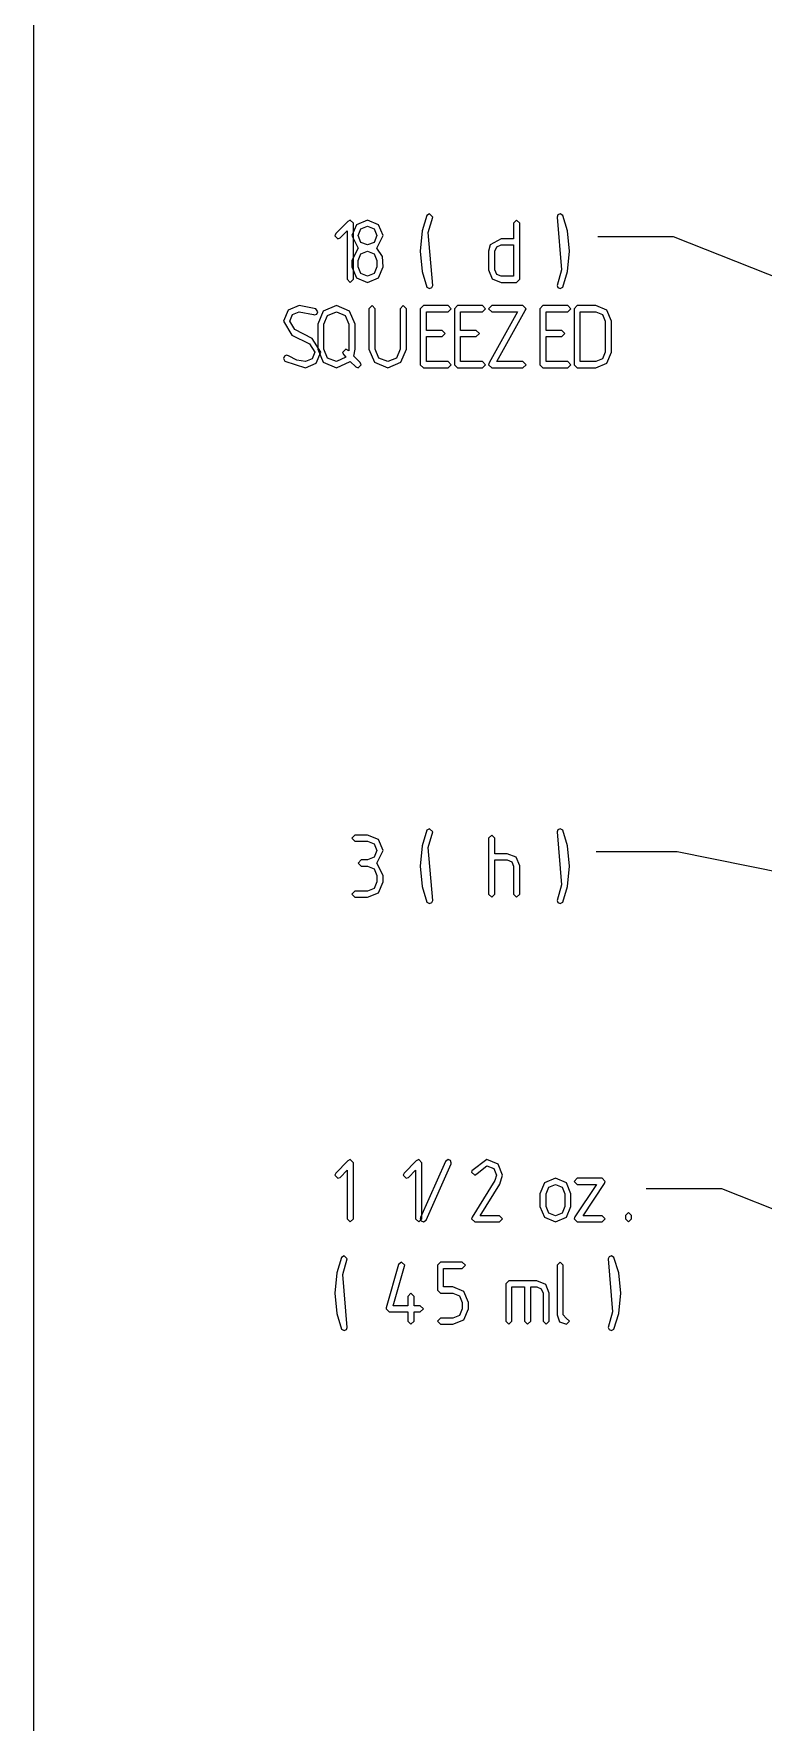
# Model space of a CAD drawing. Header units: metres. Extents: x 0 to 16.5, y 0 to 11.5.
# Drawn here: x 0.01 to 0.603, y 2.218 to 3.591 of the extents above; entities that cross this region are included whole.
import ezdxf

# ---------------------------------------------------------------- set-up
doc = ezdxf.new("R2010")
doc.units = ezdxf.units.M

msp = doc.modelspace()

# ---------------------------------------------------------------- linework, layer by layer
for points in [[(0.0104, 11.5461), (16.5118, 11.5461), (16.5118, 0.0104), (0.0104, 0.0104), (0.0104, 11.5461)], [(0.2651, 3.3914), (0.2676, 3.3889), (0.2702, 3.3914), (0.2702, 3.437), (0.2676, 3.4395), (0.2656, 3.4385), (0.2558, 3.4286), (0.255, 3.4268), (0.2575, 3.4243), (0.2593, 3.4251), (0.2651, 3.4309), (0.2651, 3.3914)], [(0.2905, 3.3926), (0.2942, 3.4015), (0.2937, 3.4099), (0.2892, 3.4167), (0.2942, 3.4269), (0.2905, 3.4358), (0.2815, 3.4395), (0.2726, 3.4358), (0.2689, 3.4269), (0.2739, 3.4167), (0.2689, 3.4066), (0.2689, 3.4015), (0.2726, 3.3926), (0.2815, 3.3889), (0.2905, 3.3926)], [(0.2762, 3.4214), (0.2739, 3.4269), (0.2762, 3.4323), (0.2815, 3.4345), (0.2869, 3.4323), (0.2892, 3.4269), (0.2869, 3.4214), (0.2815, 3.4193), (0.2762, 3.4214)], [(0.331, 3.4294), (0.3346, 3.442), (0.332, 3.4445), (0.3299, 3.4434), (0.3261, 3.4307), (0.3245, 3.4142), (0.3261, 3.3977), (0.3299, 3.385), (0.332, 3.3838), (0.3338, 3.3847), (0.3346, 3.3864), (0.331, 3.4294)], [(0.38, 3.399), (0.3829, 3.3918), (0.3901, 3.3889), (0.4028, 3.3889), (0.4053, 3.3914), (0.4053, 3.437), (0.4028, 3.4395), (0.4003, 3.437), (0.4003, 3.4243), (0.3901, 3.4243), (0.3813, 3.4193), (0.38, 3.4142), (0.38, 3.399)], [(0.4392, 3.399), (0.4356, 3.3864), (0.4364, 3.3847), (0.4382, 3.3838), (0.4403, 3.385), (0.4441, 3.3977), (0.4457, 3.4142), (0.4441, 3.4307), (0.4403, 3.4434), (0.4382, 3.4445), (0.4364, 3.4437), (0.4356, 3.442), (0.4392, 3.399)], [(0.4003, 3.4193), (0.4003, 3.3939), (0.3901, 3.3939), (0.3866, 3.3954), (0.385, 3.399), (0.385, 3.4142), (0.3866, 3.4177), (0.3901, 3.4193), (0.4003, 3.4193)], [(0.2762, 3.3961), (0.2739, 3.4015), (0.2739, 3.4066), (0.2762, 3.4121), (0.2815, 3.4142), (0.2869, 3.4121), (0.2892, 3.4066), (0.2892, 3.4015), (0.2869, 3.3961), (0.2815, 3.3939), (0.2762, 3.3961)], [(0.2367, 3.3433), (0.2225, 3.3506), (0.2184, 3.3574), (0.2206, 3.3627), (0.226, 3.365), (0.2376, 3.3627), (0.2386, 3.3624), (0.2404, 3.3631), (0.2412, 3.365), (0.2396, 3.3673), (0.226, 3.3701), (0.2171, 3.3664), (0.2134, 3.3574), (0.2202, 3.3461), (0.2345, 3.3388), (0.2387, 3.3321), (0.2365, 3.3267), (0.2311, 3.3245), (0.2243, 3.3256), (0.2173, 3.3291), (0.2159, 3.3296), (0.2141, 3.3288), (0.2134, 3.327), (0.2145, 3.3249), (0.2311, 3.3194), (0.24, 3.3231), (0.2437, 3.3321), (0.2367, 3.3433)], [(0.2721, 3.3202), (0.274, 3.3194), (0.2765, 3.3219), (0.2757, 3.3238), (0.2704, 3.329), (0.2715, 3.3346), (0.2715, 3.3548), (0.2671, 3.3656), (0.2563, 3.3701), (0.2456, 3.3656), (0.2412, 3.3549), (0.2412, 3.3347), (0.2456, 3.3239), (0.2563, 3.3194), (0.2676, 3.3246), (0.2721, 3.3202)], [(0.2563, 3.3245), (0.2491, 3.3274), (0.2461, 3.3346), (0.2461, 3.3549), (0.2491, 3.3621), (0.2563, 3.365), (0.2635, 3.3621), (0.2665, 3.3549), (0.2665, 3.3346), (0.2664, 3.3332), (0.2639, 3.3345), (0.2614, 3.332), (0.2624, 3.3299), (0.2641, 3.3282), (0.2563, 3.3245)], [(0.3107, 3.3701), (0.3082, 3.3675), (0.3082, 3.3346), (0.3052, 3.3274), (0.298, 3.3245), (0.2908, 3.3274), (0.2878, 3.3346), (0.2878, 3.3675), (0.2853, 3.3701), (0.2828, 3.3675), (0.2828, 3.3347), (0.2873, 3.3239), (0.298, 3.3194), (0.3087, 3.3239), (0.3132, 3.3347), (0.3132, 3.3675), (0.3107, 3.3701)], [(0.327, 3.3194), (0.3472, 3.3194), (0.3497, 3.3219), (0.3472, 3.3245), (0.3295, 3.3245), (0.3295, 3.3448), (0.3422, 3.3448), (0.3447, 3.3473), (0.3422, 3.3498), (0.3295, 3.3498), (0.3295, 3.365), (0.3472, 3.365), (0.3497, 3.3675), (0.3472, 3.3701), (0.327, 3.3701), (0.3245, 3.3675), (0.3245, 3.3219), (0.327, 3.3194)], [(0.3548, 3.3194), (0.375, 3.3194), (0.3775, 3.3219), (0.375, 3.3245), (0.3573, 3.3245), (0.3573, 3.3448), (0.37, 3.3448), (0.3725, 3.3473), (0.37, 3.3498), (0.3573, 3.3498), (0.3573, 3.365), (0.375, 3.365), (0.3775, 3.3675), (0.375, 3.3701), (0.3548, 3.3701), (0.3523, 3.3675), (0.3523, 3.3219), (0.3548, 3.3194)], [(0.4098, 3.366), (0.4104, 3.3675), (0.4079, 3.3701), (0.3825, 3.3701), (0.38, 3.3675), (0.3825, 3.365), (0.4036, 3.365), (0.3806, 3.3235), (0.38, 3.3219), (0.3825, 3.3194), (0.4079, 3.3194), (0.4104, 3.3219), (0.4079, 3.3245), (0.3868, 3.3245), (0.4098, 3.366)], [(0.4242, 3.3194), (0.4444, 3.3194), (0.4469, 3.3219), (0.4444, 3.3245), (0.4267, 3.3245), (0.4267, 3.3448), (0.4394, 3.3448), (0.4419, 3.3473), (0.4394, 3.3498), (0.4267, 3.3498), (0.4267, 3.365), (0.4444, 3.365), (0.4469, 3.3675), (0.4444, 3.3701), (0.4242, 3.3701), (0.4217, 3.3675), (0.4217, 3.3219), (0.4242, 3.3194)], [(0.4495, 3.3219), (0.452, 3.3194), (0.4672, 3.3194), (0.4761, 3.3231), (0.4798, 3.3321), (0.4798, 3.3574), (0.4761, 3.3664), (0.4672, 3.3701), (0.452, 3.3701), (0.4495, 3.3675), (0.4495, 3.3219)], [(0.4672, 3.365), (0.4726, 3.3628), (0.4748, 3.3574), (0.4748, 3.3321), (0.4726, 3.3267), (0.4672, 3.3245), (0.4545, 3.3245), (0.4545, 3.365), (0.4672, 3.365)], [(0.2869, 2.9121), (0.2892, 2.9066), (0.2892, 2.9015), (0.2869, 2.8961), (0.2815, 2.8939), (0.2714, 2.8939), (0.2689, 2.8914), (0.2714, 2.8889), (0.2815, 2.8889), (0.2905, 2.8926), (0.2942, 2.9015), (0.2942, 2.9066), (0.2892, 2.9167), (0.2942, 2.9269), (0.2905, 2.9358), (0.2815, 2.9395), (0.2714, 2.9395), (0.2689, 2.937), (0.2714, 2.9345), (0.2815, 2.9345), (0.2869, 2.9323), (0.2892, 2.9269), (0.2869, 2.9214), (0.2816, 2.9193), (0.2765, 2.9193), (0.274, 2.9167), (0.2765, 2.9142), (0.2816, 2.9142), (0.2869, 2.9121)], [(0.331, 2.9294), (0.3346, 2.942), (0.332, 2.9445), (0.3299, 2.9434), (0.3261, 2.9307), (0.3245, 2.9142), (0.3261, 2.8977), (0.3299, 2.885), (0.332, 2.8838), (0.3338, 2.8847), (0.3346, 2.8864), (0.331, 2.9294)], [(0.38, 2.8914), (0.3825, 2.8889), (0.385, 2.8914), (0.385, 2.9193), (0.3952, 2.9193), (0.3988, 2.9177), (0.4003, 2.9142), (0.4003, 2.8914), (0.4028, 2.8889), (0.4053, 2.8914), (0.4053, 2.9144), (0.4023, 2.9214), (0.3952, 2.9243), (0.385, 2.9243), (0.385, 2.937), (0.3825, 2.9395), (0.38, 2.937), (0.38, 2.8914)], [(0.4392, 2.899), (0.4356, 2.8864), (0.4364, 2.8847), (0.4382, 2.8838), (0.4403, 2.885), (0.4441, 2.8977), (0.4457, 2.9142), (0.4441, 2.9307), (0.4403, 2.9434), (0.4382, 2.9445), (0.4364, 2.9437), (0.4356, 2.942), (0.4392, 2.899)], [(0.2651, 2.6275), (0.2676, 2.625), (0.2702, 2.6275), (0.2702, 2.6731), (0.2676, 2.6756), (0.2656, 2.6746), (0.2558, 2.6647), (0.255, 2.6629), (0.2575, 2.6604), (0.2593, 2.6612), (0.2651, 2.667), (0.2651, 2.6275)], [(0.3207, 2.6275), (0.3232, 2.625), (0.3257, 2.6275), (0.3257, 2.6731), (0.3232, 2.6756), (0.3212, 2.6746), (0.3113, 2.6647), (0.3106, 2.6629), (0.3131, 2.6604), (0.3149, 2.6612), (0.3207, 2.667), (0.3207, 2.6275)], [(0.3252, 2.6258), (0.327, 2.625), (0.3293, 2.6265), (0.3495, 2.6721), (0.3497, 2.6731), (0.349, 2.6749), (0.3472, 2.6756), (0.3449, 2.674), (0.3247, 2.6285), (0.3245, 2.6275), (0.3252, 2.6258)], [(0.3664, 2.6665), (0.3662, 2.6655), (0.3687, 2.6629), (0.3708, 2.6642), (0.3787, 2.6706), (0.3842, 2.6683), (0.3864, 2.663), (0.3851, 2.6587), (0.3666, 2.6289), (0.3662, 2.6275), (0.3687, 2.625), (0.3889, 2.625), (0.3914, 2.6275), (0.3889, 2.63), (0.3732, 2.63), (0.3891, 2.6557), (0.3914, 2.663), (0.3877, 2.6719), (0.3787, 2.6756), (0.3664, 2.6665)], [(0.4254, 2.6287), (0.4343, 2.625), (0.4433, 2.6287), (0.4469, 2.6376), (0.4469, 2.6477), (0.4433, 2.6567), (0.4343, 2.6604), (0.4254, 2.6567), (0.4217, 2.6477), (0.4217, 2.6376), (0.4254, 2.6287)], [(0.4397, 2.6322), (0.4343, 2.63), (0.4289, 2.6322), (0.4267, 2.6376), (0.4267, 2.6477), (0.4289, 2.6532), (0.4343, 2.6554), (0.4397, 2.6532), (0.4419, 2.6477), (0.4419, 2.6376), (0.4397, 2.6322)], [(0.45, 2.629), (0.4495, 2.6274), (0.452, 2.625), (0.4722, 2.625), (0.4747, 2.6275), (0.4722, 2.63), (0.4568, 2.63), (0.4743, 2.6563), (0.4747, 2.6578), (0.4722, 2.6604), (0.452, 2.6604), (0.4495, 2.6579), (0.452, 2.6554), (0.4676, 2.6554), (0.45, 2.629)], [(0.4912, 2.6275), (0.4937, 2.625), (0.4961, 2.6275), (0.4961, 2.6301), (0.4937, 2.6326), (0.4912, 2.6301), (0.4912, 2.6275)], [(0.2616, 2.5821), (0.2651, 2.5948), (0.2625, 2.5973), (0.2604, 2.5961), (0.2567, 2.5835), (0.255, 2.567), (0.2567, 2.5505), (0.2604, 2.5378), (0.2625, 2.5366), (0.2644, 2.5374), (0.2651, 2.5392), (0.2616, 2.5821)], [(0.4808, 2.5518), (0.4773, 2.5392), (0.478, 2.5374), (0.4798, 2.5366), (0.4819, 2.5378), (0.4857, 2.5505), (0.4874, 2.567), (0.4857, 2.5835), (0.4819, 2.5961), (0.4798, 2.5973), (0.478, 2.5965), (0.4773, 2.5948), (0.4808, 2.5518)], [(0.2992, 2.5518), (0.3144, 2.5518), (0.3144, 2.5442), (0.3169, 2.5417), (0.3194, 2.5442), (0.3194, 2.5518), (0.3244, 2.5518), (0.327, 2.5543), (0.3244, 2.5568), (0.3194, 2.5568), (0.3194, 2.5644), (0.3169, 2.5669), (0.3144, 2.5644), (0.3144, 2.5568), (0.3025, 2.5568), (0.3117, 2.589), (0.3118, 2.5897), (0.3093, 2.5923), (0.3069, 2.5904), (0.2968, 2.555), (0.2967, 2.5543), (0.2992, 2.5518)], [(0.3409, 2.567), (0.351, 2.567), (0.3563, 2.5648), (0.3586, 2.5594), (0.3586, 2.5543), (0.3564, 2.5489), (0.351, 2.5467), (0.3409, 2.5467), (0.3384, 2.5442), (0.3409, 2.5417), (0.351, 2.5417), (0.3599, 2.5454), (0.3636, 2.5543), (0.3636, 2.5594), (0.3599, 2.5684), (0.351, 2.5721), (0.3434, 2.5721), (0.3434, 2.5872), (0.3586, 2.5872), (0.3611, 2.5897), (0.3586, 2.5923), (0.3409, 2.5923), (0.3384, 2.5897), (0.3384, 2.5695), (0.3409, 2.567)], [(0.4356, 2.5493), (0.4377, 2.5437), (0.4432, 2.5417), (0.4457, 2.5442), (0.4431, 2.5468), (0.4406, 2.5493), (0.4406, 2.5897), (0.4381, 2.5923), (0.4356, 2.5897), (0.4356, 2.5493)], [(0.394, 2.5745), (0.394, 2.5442), (0.3965, 2.5417), (0.399, 2.5442), (0.399, 2.5721), (0.4091, 2.5721), (0.4091, 2.5442), (0.4116, 2.5417), (0.4142, 2.5442), (0.4142, 2.5721), (0.4193, 2.5721), (0.4228, 2.5705), (0.4243, 2.567), (0.4243, 2.5442), (0.4268, 2.5417), (0.4293, 2.5442), (0.4293, 2.5669), (0.4264, 2.5742), (0.4192, 2.577), (0.3965, 2.577), (0.394, 2.5745)]]:
    msp.add_lwpolyline(points, close=True)
for points in [[(0.8108, 3.3149), (0.5302, 3.4259), (0.4688, 3.4259)], [(0.8271, 2.8665), (0.5333, 2.9259), (0.4674, 2.9259)], [(0.85, 2.5408), (0.5694, 2.6518), (0.508, 2.6518)]]:
    msp.add_lwpolyline(points)

doc.saveas('drawing.dxf')
